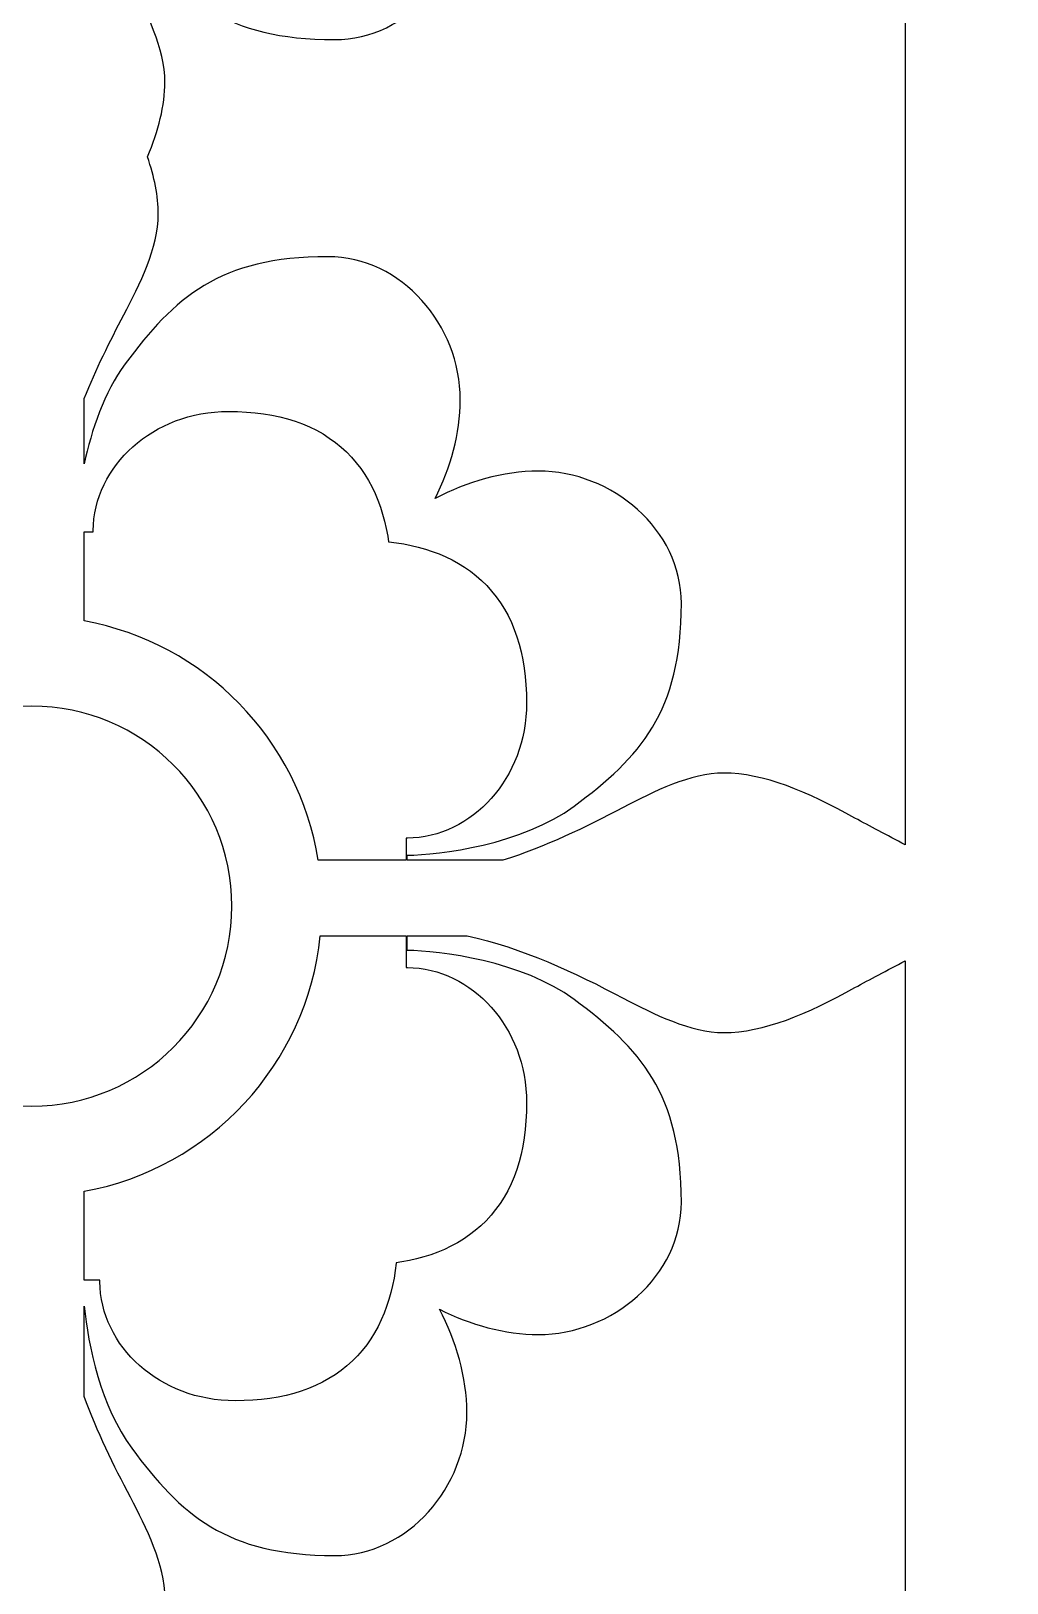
# Model space of a CAD drawing. Header units: centimetres. Extents: x -9.9 to 7.5, y -9.5 to 6.6.
# Drawn here: x 0.302 to 1.127, y 1.072 to 2.385 of the extents above; entities that cross this region are included whole.
import ezdxf

# ---------------------------------------------------------------- set-up
doc = ezdxf.new("R2010")
doc.units = ezdxf.units.CM
doc.header["$MEASUREMENT"] = 0
doc.layers.add('layer 1', color=7, linetype='Continuous')

msp = doc.modelspace()

# ---------------------------------------------------------------- linework, layer by layer
at = {"layer": 'layer 1', "color": 242}
for points, knots in [([(-0.77341, -9.47414), (-0.77341, -9.47414), (-0.77341, 6.55374), (-0.77341, 6.55374), (-0.77341, 6.55374), (-0.77341, 6.55374), (7.53147, 6.55374), (7.53147, 6.55374), (7.53147, 6.55374), (7.53147, 6.55374), (7.53147, -9.47414), (7.53147, -9.47414), (7.53147, -9.47414), (7.53147, -9.47414), (-0.77341, -9.47414), (-0.77341, -9.47414)], [0, 0, 0, 0, 0.2, 0.2, 0.2, 0.2, 0.4, 0.4, 0.4, 0.4, 0.6, 0.6, 0.6, 0.6, 1, 1, 1, 1]), ([(1.04143, 1.69621), (1.04143, 1.69621), (1.04143, 2.88034), (1.04143, 2.88034), (1.04143, 2.88034), (1.02586, 2.8723), (1.01133, 2.86456), (0.99876, 2.85773), (0.99876, 2.85773), (0.95845, 2.83532), (0.92149, 2.81964), (0.88788, 2.81964), (0.88788, 2.81964), (0.85988, 2.81964), (0.82851, 2.83532), (0.80274, 2.84877), (0.80274, 2.84877), (0.76241, 2.87018), (0.71724, 2.89158), (0.67078, 2.90142), (0.67078, 2.90142), (0.67078, 2.90142), (0.62017, 2.90142), (0.62017, 2.90142), (0.62017, 2.90142), (0.62017, 2.90142), (0.62017, 2.8891), (0.62017, 2.8891), (0.62017, 2.8891), (0.64705, 2.8891), (0.71763, 2.88013), (0.7613, 2.84764), (0.7613, 2.84764), (0.81732, 2.8062), (0.85203, 2.76813), (0.85203, 2.67626), (0.85203, 2.67626), (0.85203, 2.61353), (0.7938, 2.56426), (0.73106, 2.56426), (0.73106, 2.56426), (0.70267, 2.56426), (0.67337, 2.57252), (0.6474, 2.58561), (0.6474, 2.58561), (0.66159, 2.55875), (0.67066, 2.52801), (0.67066, 2.49827), (0.67066, 2.49827), (0.67066, 2.43552), (0.62139, 2.3773), (0.55866, 2.3773), (0.55866, 2.3773), (0.46679, 2.3773), (0.42872, 2.41201), (0.38728, 2.46802), (0.38728, 2.46802), (0.36131, 2.50293), (0.35037, 2.55504), (0.34703, 2.58828), (0.34703, 2.58828), (0.34703, 2.58828), (0.34703, 2.51195), (0.34703, 2.51195), (0.34703, 2.51195), (0.35784, 2.48206), (0.372, 2.45326), (0.38616, 2.42658), (0.38616, 2.42658), (0.39961, 2.40082), (0.41528, 2.36945), (0.41528, 2.34144), (0.41528, 2.34144), (0.41528, 2.3215), (0.40976, 2.30036), (0.40059, 2.27806), (0.40059, 2.27806), (0.40636, 2.26116), (0.40968, 2.24498), (0.40968, 2.22951), (0.40968, 2.22951), (0.40968, 2.2015), (0.39401, 2.17013), (0.38055, 2.14437), (0.38055, 2.14437), (0.36872, 2.12209), (0.3569, 2.09833), (0.34703, 2.0737), (0.34703, 2.0737), (0.34703, 2.0737), (0.34703, 2.01832), (0.34703, 2.01832), (0.34703, 2.01832), (0.35309, 2.04684), (0.36384, 2.07894), (0.38168, 2.10293), (0.38168, 2.10293), (0.42312, 2.15894), (0.46119, 2.19366), (0.55306, 2.19366), (0.55306, 2.19366), (0.61579, 2.19366), (0.66506, 2.13543), (0.66506, 2.07268), (0.66506, 2.07268), (0.66506, 2.0443), (0.6568, 2.01499), (0.64371, 1.98903), (0.64371, 1.98903), (0.67057, 2.00322), (0.70132, 2.01229), (0.73106, 2.01229), (0.73106, 2.01229), (0.7938, 2.01229), (0.85203, 1.96302), (0.85203, 1.90029), (0.85203, 1.90029), (0.85203, 1.80842), (0.81732, 1.77035), (0.7613, 1.72891), (0.7613, 1.72891), (0.71763, 1.69642), (0.64705, 1.68745), (0.62017, 1.68745), (0.62017, 1.68745), (0.62017, 1.68745), (0.62017, 1.6831), (0.62017, 1.6831), (0.62017, 1.6831), (0.62017, 1.6831), (0.70095, 1.6831), (0.70095, 1.6831), (0.70095, 1.6831), (0.73671, 1.69431), (0.7712, 1.71105), (0.80274, 1.72779), (0.80274, 1.72779), (0.82851, 1.74123), (0.85988, 1.75691), (0.88788, 1.75691), (0.88788, 1.75691), (0.92149, 1.75691), (0.95845, 1.74123), (0.99876, 1.71882), (0.99876, 1.71882), (1.01133, 1.712), (1.02586, 1.70425), (1.04143, 1.69621)], [0, 0, 0, 0, 0.0263158, 0.0263158, 0.0263158, 0.0263158, 0.0526316, 0.0526316, 0.0526316, 0.0526316, 0.0789474, 0.0789474, 0.0789474, 0.0789474, 0.1052632, 0.1052632, 0.1052632, 0.1052632, 0.1315789, 0.1315789, 0.1315789, 0.1315789, 0.1578947, 0.1578947, 0.1578947, 0.1578947, 0.1842105, 0.1842105, 0.1842105, 0.1842105, 0.2105263, 0.2105263, 0.2105263, 0.2105263, 0.2368421, 0.2368421, 0.2368421, 0.2368421, 0.2631579, 0.2631579, 0.2631579, 0.2631579, 0.2894737, 0.2894737, 0.2894737, 0.2894737, 0.3157895, 0.3157895, 0.3157895, 0.3157895, 0.3421053, 0.3421053, 0.3421053, 0.3421053, 0.3684211, 0.3684211, 0.3684211, 0.3684211, 0.3947368, 0.3947368, 0.3947368, 0.3947368, 0.4210526, 0.4210526, 0.4210526, 0.4210526, 0.4473684, 0.4473684, 0.4473684, 0.4473684, 0.4736842, 0.4736842, 0.4736842, 0.4736842, 0.5, 0.5, 0.5, 0.5, 0.5263158, 0.5263158, 0.5263158, 0.5263158, 0.5526316, 0.5526316, 0.5526316, 0.5526316, 0.5789474, 0.5789474, 0.5789474, 0.5789474, 0.6052632, 0.6052632, 0.6052632, 0.6052632, 0.6315789, 0.6315789, 0.6315789, 0.6315789, 0.6578947, 0.6578947, 0.6578947, 0.6578947, 0.6842105, 0.6842105, 0.6842105, 0.6842105, 0.7105263, 0.7105263, 0.7105263, 0.7105263, 0.7368421, 0.7368421, 0.7368421, 0.7368421, 0.7631579, 0.7631579, 0.7631579, 0.7631579, 0.7894737, 0.7894737, 0.7894737, 0.7894737, 0.8157895, 0.8157895, 0.8157895, 0.8157895, 0.8421053, 0.8421053, 0.8421053, 0.8421053, 0.8684211, 0.8684211, 0.8684211, 0.8684211, 0.8947368, 0.8947368, 0.8947368, 0.8947368, 0.9210526, 0.9210526, 0.9210526, 0.9210526, 0.9473684, 0.9473684, 0.9473684, 0.9473684, 1, 1, 1, 1]), ([(0.34703, 1.96082), (0.34703, 1.96082), (0.34703, 1.88557), (0.34703, 1.88557), (0.34703, 1.88557), (0.44876, 1.86699), (0.52859, 1.78562), (0.54488, 1.6831), (0.54488, 1.6831), (0.54488, 1.6831), (0.61919, 1.6831), (0.61919, 1.6831), (0.61919, 1.6831), (0.61919, 1.6831), (0.61919, 1.70189), (0.61919, 1.70189), (0.61919, 1.70189), (0.61919, 1.70189), (0.62055, 1.70189), (0.62055, 1.70189), (0.62055, 1.70189), (0.62055, 1.70189), (0.62528, 1.70203), (0.62528, 1.70203), (0.62528, 1.70203), (0.62528, 1.70203), (0.63036, 1.70249), (0.63036, 1.70249), (0.63036, 1.70249), (0.63036, 1.70249), (0.63538, 1.70324), (0.63538, 1.70324), (0.63538, 1.70324), (0.63538, 1.70324), (0.64034, 1.70428), (0.64034, 1.70428), (0.64034, 1.70428), (0.64034, 1.70428), (0.6452, 1.70558), (0.6452, 1.70558), (0.6452, 1.70558), (0.6452, 1.70558), (0.64999, 1.70716), (0.64999, 1.70716), (0.64999, 1.70716), (0.64999, 1.70716), (0.65467, 1.70898), (0.65467, 1.70898), (0.65467, 1.70898), (0.65467, 1.70898), (0.65924, 1.71105), (0.65924, 1.71105), (0.65924, 1.71105), (0.65924, 1.71105), (0.66371, 1.71335), (0.66371, 1.71335), (0.66371, 1.71335), (0.66371, 1.71335), (0.66806, 1.71589), (0.66806, 1.71589), (0.66806, 1.71589), (0.66806, 1.71589), (0.67227, 1.71864), (0.67227, 1.71864), (0.67227, 1.71864), (0.67227, 1.71864), (0.67636, 1.7216), (0.67636, 1.7216), (0.67636, 1.7216), (0.67636, 1.7216), (0.68031, 1.72477), (0.68031, 1.72477), (0.68031, 1.72477), (0.68031, 1.72477), (0.68412, 1.72814), (0.68412, 1.72814), (0.68412, 1.72814), (0.68412, 1.72814), (0.68779, 1.7317), (0.68779, 1.7317), (0.68779, 1.7317), (0.68779, 1.7317), (0.6913, 1.73546), (0.6913, 1.73546), (0.6913, 1.73546), (0.6913, 1.73546), (0.69465, 1.73939), (0.69465, 1.73939), (0.69465, 1.73939), (0.69465, 1.73939), (0.69783, 1.74349), (0.69783, 1.74349), (0.69783, 1.74349), (0.69783, 1.74349), (0.70084, 1.74777), (0.70084, 1.74777), (0.70084, 1.74777), (0.70084, 1.74777), (0.70367, 1.75221), (0.70367, 1.75221), (0.70367, 1.75221), (0.70367, 1.75221), (0.70632, 1.75681), (0.70632, 1.75681), (0.70632, 1.75681), (0.70632, 1.75681), (0.70877, 1.76157), (0.70877, 1.76157), (0.70877, 1.76157), (0.70877, 1.76157), (0.71102, 1.76647), (0.71102, 1.76647), (0.71102, 1.76647), (0.71102, 1.76647), (0.71307, 1.77152), (0.71307, 1.77152), (0.71307, 1.77152), (0.71307, 1.77152), (0.7149, 1.77671), (0.7149, 1.77671), (0.7149, 1.77671), (0.7149, 1.77671), (0.71651, 1.78203), (0.71651, 1.78203), (0.71651, 1.78203), (0.71651, 1.78203), (0.71789, 1.78746), (0.71789, 1.78746), (0.71789, 1.78746), (0.71789, 1.78746), (0.71904, 1.79302), (0.71904, 1.79302), (0.71904, 1.79302), (0.71904, 1.79302), (0.71994, 1.79869), (0.71994, 1.79869), (0.71994, 1.79869), (0.71994, 1.79869), (0.72059, 1.80445), (0.72059, 1.80445), (0.72059, 1.80445), (0.72059, 1.80445), (0.72099, 1.81031), (0.72099, 1.81031), (0.72099, 1.81031), (0.72099, 1.81031), (0.72112, 1.81618), (0.72112, 1.81618), (0.72112, 1.81618), (0.72112, 1.81618), (0.72099, 1.82393), (0.72099, 1.82393), (0.72099, 1.82393), (0.72099, 1.82393), (0.72062, 1.83139), (0.72062, 1.83139), (0.72062, 1.83139), (0.72062, 1.83139), (0.72, 1.83865), (0.72, 1.83865), (0.72, 1.83865), (0.72, 1.83865), (0.71912, 1.84574), (0.71912, 1.84574), (0.71912, 1.84574), (0.71912, 1.84574), (0.71798, 1.85264), (0.71798, 1.85264), (0.71798, 1.85264), (0.71798, 1.85264), (0.71658, 1.85936), (0.71658, 1.85936), (0.71658, 1.85936), (0.71658, 1.85936), (0.71491, 1.86589), (0.71491, 1.86589), (0.71491, 1.86589), (0.71491, 1.86589), (0.71296, 1.87224), (0.71296, 1.87224), (0.71296, 1.87224), (0.71296, 1.87224), (0.71074, 1.8784), (0.71074, 1.8784), (0.71074, 1.8784), (0.71074, 1.8784), (0.70824, 1.88436), (0.70824, 1.88436), (0.70824, 1.88436), (0.70824, 1.88436), (0.70546, 1.89011), (0.70546, 1.89011), (0.70546, 1.89011), (0.70546, 1.89011), (0.70239, 1.89565), (0.70239, 1.89565), (0.70239, 1.89565), (0.70239, 1.89565), (0.69905, 1.90096), (0.69905, 1.90096), (0.69905, 1.90096), (0.69905, 1.90096), (0.69544, 1.90604), (0.69544, 1.90604), (0.69544, 1.90604), (0.69544, 1.90604), (0.69157, 1.91087), (0.69157, 1.91087), (0.69157, 1.91087), (0.69157, 1.91087), (0.68744, 1.91544), (0.68744, 1.91544), (0.68744, 1.91544), (0.68744, 1.91544), (0.68307, 1.91974), (0.68307, 1.91974), (0.68307, 1.91974), (0.68307, 1.91974), (0.67849, 1.92377), (0.67849, 1.92377), (0.67849, 1.92377), (0.67849, 1.92377), (0.67369, 1.92752), (0.67369, 1.92752), (0.67369, 1.92752), (0.67369, 1.92752), (0.6687, 1.931), (0.6687, 1.931), (0.6687, 1.931), (0.6687, 1.931), (0.66354, 1.9342), (0.66354, 1.9342), (0.66354, 1.9342), (0.66354, 1.9342), (0.65822, 1.93713), (0.65822, 1.93713), (0.65822, 1.93713), (0.65822, 1.93713), (0.65275, 1.93979), (0.65275, 1.93979), (0.65275, 1.93979), (0.65275, 1.93979), (0.64713, 1.94219), (0.64713, 1.94219), (0.64713, 1.94219), (0.64713, 1.94219), (0.6414, 1.94435), (0.6414, 1.94435), (0.6414, 1.94435), (0.6414, 1.94435), (0.63554, 1.94626), (0.63554, 1.94626), (0.63554, 1.94626), (0.63554, 1.94626), (0.62957, 1.94795), (0.62957, 1.94795), (0.62957, 1.94795), (0.62957, 1.94795), (0.6235, 1.94941), (0.6235, 1.94941), (0.6235, 1.94941), (0.6235, 1.94941), (0.61731, 1.95066), (0.61731, 1.95066), (0.61731, 1.95066), (0.61731, 1.95066), (0.61103, 1.95171), (0.61103, 1.95171), (0.61103, 1.95171), (0.61103, 1.95171), (0.60465, 1.95256), (0.60465, 1.95256), (0.60465, 1.95256), (0.60465, 1.95256), (0.60446, 1.95258), (0.60446, 1.95258), (0.60446, 1.95258), (0.60446, 1.95258), (0.60369, 1.95739), (0.60369, 1.95739), (0.60369, 1.95739), (0.60369, 1.95739), (0.60249, 1.96365), (0.60249, 1.96365), (0.60249, 1.96365), (0.60249, 1.96365), (0.60106, 1.96981), (0.60106, 1.96981), (0.60106, 1.96981), (0.60106, 1.96981), (0.59942, 1.97585), (0.59942, 1.97585), (0.59942, 1.97585), (0.59942, 1.97585), (0.59754, 1.98178), (0.59754, 1.98178), (0.59754, 1.98178), (0.59754, 1.98178), (0.59542, 1.98759), (0.59542, 1.98759), (0.59542, 1.98759), (0.59542, 1.98759), (0.59304, 1.99328), (0.59304, 1.99328), (0.59304, 1.99328), (0.59304, 1.99328), (0.59041, 1.99883), (0.59041, 1.99883), (0.59041, 1.99883), (0.59041, 1.99883), (0.58751, 2.00422), (0.58751, 2.00422), (0.58751, 2.00422), (0.58751, 2.00422), (0.58433, 2.00946), (0.58433, 2.00946), (0.58433, 2.00946), (0.58433, 2.00946), (0.58087, 2.01452), (0.58087, 2.01452), (0.58087, 2.01452), (0.58087, 2.01452), (0.57714, 2.01938), (0.57714, 2.01938), (0.57714, 2.01938), (0.57714, 2.01938), (0.57311, 2.02405), (0.57311, 2.02405), (0.57311, 2.02405), (0.57311, 2.02405), (0.56881, 2.02849), (0.56881, 2.02849), (0.56881, 2.02849), (0.56881, 2.02849), (0.56424, 2.03268), (0.56424, 2.03268), (0.56424, 2.03268), (0.56424, 2.03268), (0.5594, 2.03662), (0.5594, 2.03662), (0.5594, 2.03662), (0.5594, 2.03662), (0.55431, 2.04029), (0.55431, 2.04029), (0.55431, 2.04029), (0.55431, 2.04029), (0.54898, 2.04369), (0.54898, 2.04369), (0.54898, 2.04369), (0.54898, 2.04369), (0.54341, 2.04681), (0.54341, 2.04681), (0.54341, 2.04681), (0.54341, 2.04681), (0.53763, 2.04964), (0.53763, 2.04964), (0.53763, 2.04964), (0.53763, 2.04964), (0.53164, 2.05218), (0.53164, 2.05218), (0.53164, 2.05218), (0.53164, 2.05218), (0.52545, 2.05445), (0.52545, 2.05445), (0.52545, 2.05445), (0.52545, 2.05445), (0.51905, 2.05642), (0.51905, 2.05642), (0.51905, 2.05642), (0.51905, 2.05642), (0.51248, 2.05812), (0.51248, 2.05812), (0.51248, 2.05812), (0.51248, 2.05812), (0.50571, 2.05955), (0.50571, 2.05955), (0.50571, 2.05955), (0.50571, 2.05955), (0.49876, 2.06071), (0.49876, 2.06071), (0.49876, 2.06071), (0.49876, 2.06071), (0.49162, 2.06161), (0.49162, 2.06161), (0.49162, 2.06161), (0.49162, 2.06161), (0.48429, 2.06224), (0.48429, 2.06224), (0.48429, 2.06224), (0.48429, 2.06224), (0.47676, 2.06262), (0.47676, 2.06262), (0.47676, 2.06262), (0.47676, 2.06262), (0.46896, 2.06275), (0.46896, 2.06275), (0.46896, 2.06275), (0.46896, 2.06275), (0.46309, 2.06261), (0.46309, 2.06261), (0.46309, 2.06261), (0.46309, 2.06261), (0.45723, 2.06222), (0.45723, 2.06222), (0.45723, 2.06222), (0.45723, 2.06222), (0.45146, 2.06157), (0.45146, 2.06157), (0.45146, 2.06157), (0.45146, 2.06157), (0.44579, 2.06067), (0.44579, 2.06067), (0.44579, 2.06067), (0.44579, 2.06067), (0.44024, 2.05952), (0.44024, 2.05952), (0.44024, 2.05952), (0.44024, 2.05952), (0.4348, 2.05814), (0.4348, 2.05814), (0.4348, 2.05814), (0.4348, 2.05814), (0.42948, 2.05653), (0.42948, 2.05653), (0.42948, 2.05653), (0.42948, 2.05653), (0.4243, 2.0547), (0.4243, 2.0547), (0.4243, 2.0547), (0.4243, 2.0547), (0.41925, 2.05265), (0.41925, 2.05265), (0.41925, 2.05265), (0.41925, 2.05265), (0.41434, 2.0504), (0.41434, 2.0504), (0.41434, 2.0504), (0.41434, 2.0504), (0.40959, 2.04794), (0.40959, 2.04794), (0.40959, 2.04794), (0.40959, 2.04794), (0.40499, 2.0453), (0.40499, 2.0453), (0.40499, 2.0453), (0.40499, 2.0453), (0.40054, 2.04247), (0.40054, 2.04247), (0.40054, 2.04247), (0.40054, 2.04247), (0.39626, 2.03946), (0.39626, 2.03946), (0.39626, 2.03946), (0.39626, 2.03946), (0.39216, 2.03627), (0.39216, 2.03627), (0.39216, 2.03627), (0.39216, 2.03627), (0.38823, 2.03293), (0.38823, 2.03293), (0.38823, 2.03293), (0.38823, 2.03293), (0.38447, 2.02942), (0.38447, 2.02942), (0.38447, 2.02942), (0.38447, 2.02942), (0.38091, 2.02575), (0.38091, 2.02575), (0.38091, 2.02575), (0.38091, 2.02575), (0.37754, 2.02194), (0.37754, 2.02194), (0.37754, 2.02194), (0.37754, 2.02194), (0.37437, 2.01799), (0.37437, 2.01799), (0.37437, 2.01799), (0.37437, 2.01799), (0.37141, 2.0139), (0.37141, 2.0139), (0.37141, 2.0139), (0.37141, 2.0139), (0.36865, 2.00968), (0.36865, 2.00968), (0.36865, 2.00968), (0.36865, 2.00968), (0.36612, 2.00534), (0.36612, 2.00534), (0.36612, 2.00534), (0.36612, 2.00534), (0.36381, 2.00087), (0.36381, 2.00087), (0.36381, 2.00087), (0.36381, 2.00087), (0.36175, 1.9963), (0.36175, 1.9963), (0.36175, 1.9963), (0.36175, 1.9963), (0.35992, 1.99162), (0.35992, 1.99162), (0.35992, 1.99162), (0.35992, 1.99162), (0.35835, 1.98683), (0.35835, 1.98683), (0.35835, 1.98683), (0.35835, 1.98683), (0.35704, 1.98197), (0.35704, 1.98197), (0.35704, 1.98197), (0.35704, 1.98197), (0.356, 1.97701), (0.356, 1.97701), (0.356, 1.97701), (0.356, 1.97701), (0.35525, 1.97199), (0.35525, 1.97199), (0.35525, 1.97199), (0.35525, 1.97199), (0.3548, 1.96691), (0.3548, 1.96691), (0.3548, 1.96691), (0.3548, 1.96691), (0.35466, 1.96218), (0.35466, 1.96218), (0.35466, 1.96218), (0.35466, 1.96218), (0.35466, 1.96082), (0.35466, 1.96082), (0.35466, 1.96082), (0.35466, 1.96082), (0.34703, 1.96082), (0.34703, 1.96082)], [0, 0, 0, 0, 0.0074627, 0.0074627, 0.0074627, 0.0074627, 0.0149254, 0.0149254, 0.0149254, 0.0149254, 0.0223881, 0.0223881, 0.0223881, 0.0223881, 0.0298507, 0.0298507, 0.0298507, 0.0298507, 0.0373134, 0.0373134, 0.0373134, 0.0373134, 0.0447761, 0.0447761, 0.0447761, 0.0447761, 0.0522388, 0.0522388, 0.0522388, 0.0522388, 0.0597015, 0.0597015, 0.0597015, 0.0597015, 0.0671642, 0.0671642, 0.0671642, 0.0671642, 0.0746269, 0.0746269, 0.0746269, 0.0746269, 0.0820896, 0.0820896, 0.0820896, 0.0820896, 0.0895522, 0.0895522, 0.0895522, 0.0895522, 0.0970149, 0.0970149, 0.0970149, 0.0970149, 0.1044776, 0.1044776, 0.1044776, 0.1044776, 0.1119403, 0.1119403, 0.1119403, 0.1119403, 0.119403, 0.119403, 0.119403, 0.119403, 0.1268657, 0.1268657, 0.1268657, 0.1268657, 0.1343284, 0.1343284, 0.1343284, 0.1343284, 0.141791, 0.141791, 0.141791, 0.141791, 0.1492537, 0.1492537, 0.1492537, 0.1492537, 0.1567164, 0.1567164, 0.1567164, 0.1567164, 0.1641791, 0.1641791, 0.1641791, 0.1641791, 0.1716418, 0.1716418, 0.1716418, 0.1716418, 0.1791045, 0.1791045, 0.1791045, 0.1791045, 0.1865672, 0.1865672, 0.1865672, 0.1865672, 0.1940299, 0.1940299, 0.1940299, 0.1940299, 0.2014925, 0.2014925, 0.2014925, 0.2014925, 0.2089552, 0.2089552, 0.2089552, 0.2089552, 0.2164179, 0.2164179, 0.2164179, 0.2164179, 0.2238806, 0.2238806, 0.2238806, 0.2238806, 0.2313433, 0.2313433, 0.2313433, 0.2313433, 0.238806, 0.238806, 0.238806, 0.238806, 0.2462687, 0.2462687, 0.2462687, 0.2462687, 0.2537313, 0.2537313, 0.2537313, 0.2537313, 0.261194, 0.261194, 0.261194, 0.261194, 0.2686567, 0.2686567, 0.2686567, 0.2686567, 0.2761194, 0.2761194, 0.2761194, 0.2761194, 0.2835821, 0.2835821, 0.2835821, 0.2835821, 0.2910448, 0.2910448, 0.2910448, 0.2910448, 0.2985075, 0.2985075, 0.2985075, 0.2985075, 0.3059701, 0.3059701, 0.3059701, 0.3059701, 0.3134328, 0.3134328, 0.3134328, 0.3134328, 0.3208955, 0.3208955, 0.3208955, 0.3208955, 0.3283582, 0.3283582, 0.3283582, 0.3283582, 0.3358209, 0.3358209, 0.3358209, 0.3358209, 0.3432836, 0.3432836, 0.3432836, 0.3432836, 0.3507463, 0.3507463, 0.3507463, 0.3507463, 0.358209, 0.358209, 0.358209, 0.358209, 0.3656716, 0.3656716, 0.3656716, 0.3656716, 0.3731343, 0.3731343, 0.3731343, 0.3731343, 0.380597, 0.380597, 0.380597, 0.380597, 0.3880597, 0.3880597, 0.3880597, 0.3880597, 0.3955224, 0.3955224, 0.3955224, 0.3955224, 0.4029851, 0.4029851, 0.4029851, 0.4029851, 0.4104478, 0.4104478, 0.4104478, 0.4104478, 0.4179104, 0.4179104, 0.4179104, 0.4179104, 0.4253731, 0.4253731, 0.4253731, 0.4253731, 0.4328358, 0.4328358, 0.4328358, 0.4328358, 0.4402985, 0.4402985, 0.4402985, 0.4402985, 0.4477612, 0.4477612, 0.4477612, 0.4477612, 0.4552239, 0.4552239, 0.4552239, 0.4552239, 0.4626866, 0.4626866, 0.4626866, 0.4626866, 0.4701493, 0.4701493, 0.4701493, 0.4701493, 0.4776119, 0.4776119, 0.4776119, 0.4776119, 0.4850746, 0.4850746, 0.4850746, 0.4850746, 0.4925373, 0.4925373, 0.4925373, 0.4925373, 0.5, 0.5, 0.5, 0.5, 0.5074627, 0.5074627, 0.5074627, 0.5074627, 0.5149254, 0.5149254, 0.5149254, 0.5149254, 0.5223881, 0.5223881, 0.5223881, 0.5223881, 0.5298507, 0.5298507, 0.5298507, 0.5298507, 0.5373134, 0.5373134, 0.5373134, 0.5373134, 0.5447761, 0.5447761, 0.5447761, 0.5447761, 0.5522388, 0.5522388, 0.5522388, 0.5522388, 0.5597015, 0.5597015, 0.5597015, 0.5597015, 0.5671642, 0.5671642, 0.5671642, 0.5671642, 0.5746269, 0.5746269, 0.5746269, 0.5746269, 0.5820896, 0.5820896, 0.5820896, 0.5820896, 0.5895522, 0.5895522, 0.5895522, 0.5895522, 0.5970149, 0.5970149, 0.5970149, 0.5970149, 0.6044776, 0.6044776, 0.6044776, 0.6044776, 0.6119403, 0.6119403, 0.6119403, 0.6119403, 0.619403, 0.619403, 0.619403, 0.619403, 0.6268657, 0.6268657, 0.6268657, 0.6268657, 0.6343284, 0.6343284, 0.6343284, 0.6343284, 0.641791, 0.641791, 0.641791, 0.641791, 0.6492537, 0.6492537, 0.6492537, 0.6492537, 0.6567164, 0.6567164, 0.6567164, 0.6567164, 0.6641791, 0.6641791, 0.6641791, 0.6641791, 0.6716418, 0.6716418, 0.6716418, 0.6716418, 0.6791045, 0.6791045, 0.6791045, 0.6791045, 0.6865672, 0.6865672, 0.6865672, 0.6865672, 0.6940299, 0.6940299, 0.6940299, 0.6940299, 0.7014925, 0.7014925, 0.7014925, 0.7014925, 0.7089552, 0.7089552, 0.7089552, 0.7089552, 0.7164179, 0.7164179, 0.7164179, 0.7164179, 0.7238806, 0.7238806, 0.7238806, 0.7238806, 0.7313433, 0.7313433, 0.7313433, 0.7313433, 0.738806, 0.738806, 0.738806, 0.738806, 0.7462687, 0.7462687, 0.7462687, 0.7462687, 0.7537313, 0.7537313, 0.7537313, 0.7537313, 0.761194, 0.761194, 0.761194, 0.761194, 0.7686567, 0.7686567, 0.7686567, 0.7686567, 0.7761194, 0.7761194, 0.7761194, 0.7761194, 0.7835821, 0.7835821, 0.7835821, 0.7835821, 0.7910448, 0.7910448, 0.7910448, 0.7910448, 0.7985075, 0.7985075, 0.7985075, 0.7985075, 0.8059701, 0.8059701, 0.8059701, 0.8059701, 0.8134328, 0.8134328, 0.8134328, 0.8134328, 0.8208955, 0.8208955, 0.8208955, 0.8208955, 0.8283582, 0.8283582, 0.8283582, 0.8283582, 0.8358209, 0.8358209, 0.8358209, 0.8358209, 0.8432836, 0.8432836, 0.8432836, 0.8432836, 0.8507463, 0.8507463, 0.8507463, 0.8507463, 0.858209, 0.858209, 0.858209, 0.858209, 0.8656716, 0.8656716, 0.8656716, 0.8656716, 0.8731343, 0.8731343, 0.8731343, 0.8731343, 0.880597, 0.880597, 0.880597, 0.880597, 0.8880597, 0.8880597, 0.8880597, 0.8880597, 0.8955224, 0.8955224, 0.8955224, 0.8955224, 0.9029851, 0.9029851, 0.9029851, 0.9029851, 0.9104478, 0.9104478, 0.9104478, 0.9104478, 0.9179104, 0.9179104, 0.9179104, 0.9179104, 0.9253731, 0.9253731, 0.9253731, 0.9253731, 0.9328358, 0.9328358, 0.9328358, 0.9328358, 0.9402985, 0.9402985, 0.9402985, 0.9402985, 0.9477612, 0.9477612, 0.9477612, 0.9477612, 0.9552239, 0.9552239, 0.9552239, 0.9552239, 0.9626866, 0.9626866, 0.9626866, 0.9626866, 0.9701493, 0.9701493, 0.9701493, 0.9701493, 0.9776119, 0.9776119, 0.9776119, 0.9776119, 0.9850746, 0.9850746, 0.9850746, 0.9850746, 1, 1, 1, 1]), ([(0.13354, 1.64433), (0.13354, 1.73775), (0.20929, 1.8135), (0.3027, 1.8135), (0.3027, 1.8135), (0.39612, 1.8135), (0.47187, 1.73775), (0.47187, 1.64433), (0.47187, 1.64433), (0.47187, 1.55092), (0.39612, 1.47517), (0.3027, 1.47517), (0.3027, 1.47517), (0.20929, 1.47517), (0.13354, 1.55092), (0.13354, 1.64433)], [0, 0, 0, 0, 0.2, 0.2, 0.2, 0.2, 0.4, 0.4, 0.4, 0.4, 0.6, 0.6, 0.6, 0.6, 1, 1, 1, 1]), ([(1.04143, 0.41393), (1.04143, 0.41393), (1.04143, 1.59805), (1.04143, 1.59805), (1.04143, 1.59805), (1.02586, 1.59001), (1.01133, 1.58227), (0.99876, 1.57545), (0.99876, 1.57545), (0.95845, 1.55303), (0.92149, 1.53736), (0.88788, 1.53736), (0.88788, 1.53736), (0.85988, 1.53736), (0.82851, 1.55303), (0.80274, 1.56649), (0.80274, 1.56649), (0.76241, 1.5879), (0.71724, 1.6093), (0.67078, 1.61914), (0.67078, 1.61914), (0.67078, 1.61914), (0.62017, 1.61914), (0.62017, 1.61914), (0.62017, 1.61914), (0.62017, 1.61914), (0.62017, 1.60681), (0.62017, 1.60681), (0.62017, 1.60681), (0.64705, 1.60681), (0.71763, 1.59785), (0.7613, 1.56536), (0.7613, 1.56536), (0.81732, 1.52392), (0.85203, 1.48584), (0.85203, 1.39398), (0.85203, 1.39398), (0.85203, 1.33125), (0.7938, 1.28197), (0.73106, 1.28197), (0.73106, 1.28197), (0.70267, 1.28197), (0.67337, 1.29023), (0.6474, 1.30333), (0.6474, 1.30333), (0.66159, 1.27647), (0.67066, 1.24572), (0.67066, 1.21598), (0.67066, 1.21598), (0.67066, 1.15324), (0.62139, 1.09501), (0.55866, 1.09501), (0.55866, 1.09501), (0.46679, 1.09501), (0.42872, 1.12972), (0.38728, 1.18574), (0.38728, 1.18574), (0.36131, 1.22065), (0.35037, 1.27276), (0.34703, 1.30599), (0.34703, 1.30599), (0.34703, 1.30599), (0.34703, 1.22966), (0.34703, 1.22966), (0.34703, 1.22966), (0.35784, 1.19977), (0.372, 1.17098), (0.38616, 1.14429), (0.38616, 1.14429), (0.39961, 1.11853), (0.41528, 1.08716), (0.41528, 1.05916), (0.41528, 1.05916), (0.41528, 1.03921), (0.40976, 1.01808), (0.40059, 0.99577), (0.40059, 0.99577), (0.40636, 0.97888), (0.40968, 0.9627), (0.40968, 0.94722), (0.40968, 0.94722), (0.40968, 0.91922), (0.39401, 0.88785), (0.38055, 0.86209), (0.38055, 0.86209), (0.36872, 0.8398), (0.3569, 0.81605), (0.34703, 0.79141), (0.34703, 0.79141), (0.34703, 0.79141), (0.34703, 0.73603), (0.34703, 0.73603), (0.34703, 0.73603), (0.35309, 0.76455), (0.36384, 0.79666), (0.38168, 0.82064), (0.38168, 0.82064), (0.42312, 0.87666), (0.46119, 0.91137), (0.55306, 0.91137), (0.55306, 0.91137), (0.61579, 0.91137), (0.66506, 0.85314), (0.66506, 0.7904), (0.66506, 0.7904), (0.66506, 0.76201), (0.6568, 0.73271), (0.64371, 0.70675), (0.64371, 0.70675), (0.67057, 0.72093), (0.70132, 0.73), (0.73106, 0.73), (0.73106, 0.73), (0.7938, 0.73), (0.85203, 0.68073), (0.85203, 0.618), (0.85203, 0.618), (0.85203, 0.52613), (0.81732, 0.48806), (0.7613, 0.44662), (0.7613, 0.44662), (0.71763, 0.41414), (0.64705, 0.40517), (0.62017, 0.40517), (0.62017, 0.40517), (0.62017, 0.40517), (0.62017, 0.40081), (0.62017, 0.40081), (0.62017, 0.40081), (0.62017, 0.40081), (0.70095, 0.40081), (0.70095, 0.40081), (0.70095, 0.40081), (0.73671, 0.41202), (0.7712, 0.42876), (0.80274, 0.4455), (0.80274, 0.4455), (0.82851, 0.45895), (0.85988, 0.47462), (0.88788, 0.47462), (0.88788, 0.47462), (0.92149, 0.47462), (0.95845, 0.45895), (0.99876, 0.43653), (0.99876, 0.43653), (1.01133, 0.42971), (1.02586, 0.42196), (1.04143, 0.41393)], [0, 0, 0, 0, 0.0263158, 0.0263158, 0.0263158, 0.0263158, 0.0526316, 0.0526316, 0.0526316, 0.0526316, 0.0789474, 0.0789474, 0.0789474, 0.0789474, 0.1052632, 0.1052632, 0.1052632, 0.1052632, 0.1315789, 0.1315789, 0.1315789, 0.1315789, 0.1578947, 0.1578947, 0.1578947, 0.1578947, 0.1842105, 0.1842105, 0.1842105, 0.1842105, 0.2105263, 0.2105263, 0.2105263, 0.2105263, 0.2368421, 0.2368421, 0.2368421, 0.2368421, 0.2631579, 0.2631579, 0.2631579, 0.2631579, 0.2894737, 0.2894737, 0.2894737, 0.2894737, 0.3157895, 0.3157895, 0.3157895, 0.3157895, 0.3421053, 0.3421053, 0.3421053, 0.3421053, 0.3684211, 0.3684211, 0.3684211, 0.3684211, 0.3947368, 0.3947368, 0.3947368, 0.3947368, 0.4210526, 0.4210526, 0.4210526, 0.4210526, 0.4473684, 0.4473684, 0.4473684, 0.4473684, 0.4736842, 0.4736842, 0.4736842, 0.4736842, 0.5, 0.5, 0.5, 0.5, 0.5263158, 0.5263158, 0.5263158, 0.5263158, 0.5526316, 0.5526316, 0.5526316, 0.5526316, 0.5789474, 0.5789474, 0.5789474, 0.5789474, 0.6052632, 0.6052632, 0.6052632, 0.6052632, 0.6315789, 0.6315789, 0.6315789, 0.6315789, 0.6578947, 0.6578947, 0.6578947, 0.6578947, 0.6842105, 0.6842105, 0.6842105, 0.6842105, 0.7105263, 0.7105263, 0.7105263, 0.7105263, 0.7368421, 0.7368421, 0.7368421, 0.7368421, 0.7631579, 0.7631579, 0.7631579, 0.7631579, 0.7894737, 0.7894737, 0.7894737, 0.7894737, 0.8157895, 0.8157895, 0.8157895, 0.8157895, 0.8421053, 0.8421053, 0.8421053, 0.8421053, 0.8684211, 0.8684211, 0.8684211, 0.8684211, 0.8947368, 0.8947368, 0.8947368, 0.8947368, 0.9210526, 0.9210526, 0.9210526, 0.9210526, 0.9473684, 0.9473684, 0.9473684, 0.9473684, 1, 1, 1, 1]), ([(0.61919, 1.61914), (0.61919, 1.61914), (0.54665, 1.61914), (0.54665, 1.61914), (0.54665, 1.61914), (0.53553, 1.51029), (0.45321, 1.42249), (0.34703, 1.4031), (0.34703, 1.4031), (0.34703, 1.4031), (0.34703, 1.32785), (0.34703, 1.32785), (0.34703, 1.32785), (0.34703, 1.32785), (0.36027, 1.32785), (0.36027, 1.32785), (0.36027, 1.32785), (0.36027, 1.32785), (0.36027, 1.32648), (0.36027, 1.32648), (0.36027, 1.32648), (0.36027, 1.32648), (0.36041, 1.32175), (0.36041, 1.32175), (0.36041, 1.32175), (0.36041, 1.32175), (0.36087, 1.31667), (0.36087, 1.31667), (0.36087, 1.31667), (0.36087, 1.31667), (0.36162, 1.31165), (0.36162, 1.31165), (0.36162, 1.31165), (0.36162, 1.31165), (0.36265, 1.3067), (0.36265, 1.3067), (0.36265, 1.3067), (0.36265, 1.3067), (0.36396, 1.30183), (0.36396, 1.30183), (0.36396, 1.30183), (0.36396, 1.30183), (0.36553, 1.29705), (0.36553, 1.29705), (0.36553, 1.29705), (0.36553, 1.29705), (0.36735, 1.29236), (0.36735, 1.29236), (0.36735, 1.29236), (0.36735, 1.29236), (0.36942, 1.28779), (0.36942, 1.28779), (0.36942, 1.28779), (0.36942, 1.28779), (0.37172, 1.28333), (0.37172, 1.28333), (0.37172, 1.28333), (0.37172, 1.28333), (0.37426, 1.27898), (0.37426, 1.27898), (0.37426, 1.27898), (0.37426, 1.27898), (0.37701, 1.27476), (0.37701, 1.27476), (0.37701, 1.27476), (0.37701, 1.27476), (0.37998, 1.27067), (0.37998, 1.27067), (0.37998, 1.27067), (0.37998, 1.27067), (0.38314, 1.26672), (0.38314, 1.26672), (0.38314, 1.26672), (0.38314, 1.26672), (0.38652, 1.26291), (0.38652, 1.26291), (0.38652, 1.26291), (0.38652, 1.26291), (0.39008, 1.25924), (0.39008, 1.25924), (0.39008, 1.25924), (0.39008, 1.25924), (0.39383, 1.25574), (0.39383, 1.25574), (0.39383, 1.25574), (0.39383, 1.25574), (0.39775, 1.25239), (0.39775, 1.25239), (0.39775, 1.25239), (0.39775, 1.25239), (0.40186, 1.24921), (0.40186, 1.24921), (0.40186, 1.24921), (0.40186, 1.24921), (0.40614, 1.24619), (0.40614, 1.24619), (0.40614, 1.24619), (0.40614, 1.24619), (0.41058, 1.24336), (0.41058, 1.24336), (0.41058, 1.24336), (0.41058, 1.24336), (0.41519, 1.24072), (0.41519, 1.24072), (0.41519, 1.24072), (0.41519, 1.24072), (0.41995, 1.23826), (0.41995, 1.23826), (0.41995, 1.23826), (0.41995, 1.23826), (0.42485, 1.23601), (0.42485, 1.23601), (0.42485, 1.23601), (0.42485, 1.23601), (0.4299, 1.23397), (0.4299, 1.23397), (0.4299, 1.23397), (0.4299, 1.23397), (0.43508, 1.23214), (0.43508, 1.23214), (0.43508, 1.23214), (0.43508, 1.23214), (0.4404, 1.23052), (0.4404, 1.23052), (0.4404, 1.23052), (0.4404, 1.23052), (0.44584, 1.22914), (0.44584, 1.22914), (0.44584, 1.22914), (0.44584, 1.22914), (0.4514, 1.228), (0.4514, 1.228), (0.4514, 1.228), (0.4514, 1.228), (0.45706, 1.2271), (0.45706, 1.2271), (0.45706, 1.2271), (0.45706, 1.2271), (0.46283, 1.22645), (0.46283, 1.22645), (0.46283, 1.22645), (0.46283, 1.22645), (0.46869, 1.22605), (0.46869, 1.22605), (0.46869, 1.22605), (0.46869, 1.22605), (0.47456, 1.22592), (0.47456, 1.22592), (0.47456, 1.22592), (0.47456, 1.22592), (0.48229, 1.22604), (0.48229, 1.22604), (0.48229, 1.22604), (0.48229, 1.22604), (0.48975, 1.22641), (0.48975, 1.22641), (0.48975, 1.22641), (0.48975, 1.22641), (0.49703, 1.22704), (0.49703, 1.22704), (0.49703, 1.22704), (0.49703, 1.22704), (0.50411, 1.22792), (0.50411, 1.22792), (0.50411, 1.22792), (0.50411, 1.22792), (0.51102, 1.22905), (0.51102, 1.22905), (0.51102, 1.22905), (0.51102, 1.22905), (0.51773, 1.23046), (0.51773, 1.23046), (0.51773, 1.23046), (0.51773, 1.23046), (0.52427, 1.23213), (0.52427, 1.23213), (0.52427, 1.23213), (0.52427, 1.23213), (0.53062, 1.23407), (0.53062, 1.23407), (0.53062, 1.23407), (0.53062, 1.23407), (0.53677, 1.23629), (0.53677, 1.23629), (0.53677, 1.23629), (0.53677, 1.23629), (0.54273, 1.2388), (0.54273, 1.2388), (0.54273, 1.2388), (0.54273, 1.2388), (0.54848, 1.24158), (0.54848, 1.24158), (0.54848, 1.24158), (0.54848, 1.24158), (0.55403, 1.24464), (0.55403, 1.24464), (0.55403, 1.24464), (0.55403, 1.24464), (0.55934, 1.24798), (0.55934, 1.24798), (0.55934, 1.24798), (0.55934, 1.24798), (0.56441, 1.25159), (0.56441, 1.25159), (0.56441, 1.25159), (0.56441, 1.25159), (0.56924, 1.25547), (0.56924, 1.25547), (0.56924, 1.25547), (0.56924, 1.25547), (0.57381, 1.25959), (0.57381, 1.25959), (0.57381, 1.25959), (0.57381, 1.25959), (0.57811, 1.26396), (0.57811, 1.26396), (0.57811, 1.26396), (0.57811, 1.26396), (0.58215, 1.26855), (0.58215, 1.26855), (0.58215, 1.26855), (0.58215, 1.26855), (0.5859, 1.27334), (0.5859, 1.27334), (0.5859, 1.27334), (0.5859, 1.27334), (0.58937, 1.27833), (0.58937, 1.27833), (0.58937, 1.27833), (0.58937, 1.27833), (0.59257, 1.28349), (0.59257, 1.28349), (0.59257, 1.28349), (0.59257, 1.28349), (0.5955, 1.28882), (0.5955, 1.28882), (0.5955, 1.28882), (0.5955, 1.28882), (0.59816, 1.29429), (0.59816, 1.29429), (0.59816, 1.29429), (0.59816, 1.29429), (0.60057, 1.2999), (0.60057, 1.2999), (0.60057, 1.2999), (0.60057, 1.2999), (0.60272, 1.30564), (0.60272, 1.30564), (0.60272, 1.30564), (0.60272, 1.30564), (0.60464, 1.3115), (0.60464, 1.3115), (0.60464, 1.3115), (0.60464, 1.3115), (0.60632, 1.31746), (0.60632, 1.31746), (0.60632, 1.31746), (0.60632, 1.31746), (0.60778, 1.32354), (0.60778, 1.32354), (0.60778, 1.32354), (0.60778, 1.32354), (0.60903, 1.32972), (0.60903, 1.32972), (0.60903, 1.32972), (0.60903, 1.32972), (0.61008, 1.33601), (0.61008, 1.33601), (0.61008, 1.33601), (0.61008, 1.33601), (0.61093, 1.34239), (0.61093, 1.34239), (0.61093, 1.34239), (0.61093, 1.34239), (0.61095, 1.34258), (0.61095, 1.34258), (0.61095, 1.34258), (0.61095, 1.34258), (0.61576, 1.34334), (0.61576, 1.34334), (0.61576, 1.34334), (0.61576, 1.34334), (0.62202, 1.34455), (0.62202, 1.34455), (0.62202, 1.34455), (0.62202, 1.34455), (0.62817, 1.34597), (0.62817, 1.34597), (0.62817, 1.34597), (0.62817, 1.34597), (0.63422, 1.34762), (0.63422, 1.34762), (0.63422, 1.34762), (0.63422, 1.34762), (0.64016, 1.3495), (0.64016, 1.3495), (0.64016, 1.3495), (0.64016, 1.3495), (0.64597, 1.35162), (0.64597, 1.35162), (0.64597, 1.35162), (0.64597, 1.35162), (0.65165, 1.35399), (0.65165, 1.35399), (0.65165, 1.35399), (0.65165, 1.35399), (0.6572, 1.35662), (0.6572, 1.35662), (0.6572, 1.35662), (0.6572, 1.35662), (0.66259, 1.35953), (0.66259, 1.35953), (0.66259, 1.35953), (0.66259, 1.35953), (0.66783, 1.3627), (0.66783, 1.3627), (0.66783, 1.3627), (0.66783, 1.3627), (0.67289, 1.36616), (0.67289, 1.36616), (0.67289, 1.36616), (0.67289, 1.36616), (0.67776, 1.3699), (0.67776, 1.3699), (0.67776, 1.3699), (0.67776, 1.3699), (0.68242, 1.37392), (0.68242, 1.37392), (0.68242, 1.37392), (0.68242, 1.37392), (0.68686, 1.37823), (0.68686, 1.37823), (0.68686, 1.37823), (0.68686, 1.37823), (0.69105, 1.3828), (0.69105, 1.3828), (0.69105, 1.3828), (0.69105, 1.3828), (0.69499, 1.38763), (0.69499, 1.38763), (0.69499, 1.38763), (0.69499, 1.38763), (0.69866, 1.39272), (0.69866, 1.39272), (0.69866, 1.39272), (0.69866, 1.39272), (0.70206, 1.39805), (0.70206, 1.39805), (0.70206, 1.39805), (0.70206, 1.39805), (0.70518, 1.40362), (0.70518, 1.40362), (0.70518, 1.40362), (0.70518, 1.40362), (0.70801, 1.4094), (0.70801, 1.4094), (0.70801, 1.4094), (0.70801, 1.4094), (0.71055, 1.41539), (0.71055, 1.41539), (0.71055, 1.41539), (0.71055, 1.41539), (0.71282, 1.42159), (0.71282, 1.42159), (0.71282, 1.42159), (0.71282, 1.42159), (0.7148, 1.42798), (0.7148, 1.42798), (0.7148, 1.42798), (0.7148, 1.42798), (0.7165, 1.43456), (0.7165, 1.43456), (0.7165, 1.43456), (0.7165, 1.43456), (0.71792, 1.44132), (0.71792, 1.44132), (0.71792, 1.44132), (0.71792, 1.44132), (0.71908, 1.44828), (0.71908, 1.44828), (0.71908, 1.44828), (0.71908, 1.44828), (0.71998, 1.45542), (0.71998, 1.45542), (0.71998, 1.45542), (0.71998, 1.45542), (0.72061, 1.46275), (0.72061, 1.46275), (0.72061, 1.46275), (0.72061, 1.46275), (0.72099, 1.47027), (0.72099, 1.47027), (0.72099, 1.47027), (0.72099, 1.47027), (0.72112, 1.47808), (0.72112, 1.47808), (0.72112, 1.47808), (0.72112, 1.47808), (0.72099, 1.48395), (0.72099, 1.48395), (0.72099, 1.48395), (0.72099, 1.48395), (0.72059, 1.48981), (0.72059, 1.48981), (0.72059, 1.48981), (0.72059, 1.48981), (0.71994, 1.49557), (0.71994, 1.49557), (0.71994, 1.49557), (0.71994, 1.49557), (0.71904, 1.50124), (0.71904, 1.50124), (0.71904, 1.50124), (0.71904, 1.50124), (0.71789, 1.5068), (0.71789, 1.5068), (0.71789, 1.5068), (0.71789, 1.5068), (0.71651, 1.51224), (0.71651, 1.51224), (0.71651, 1.51224), (0.71651, 1.51224), (0.7149, 1.51755), (0.7149, 1.51755), (0.7149, 1.51755), (0.7149, 1.51755), (0.71307, 1.52274), (0.71307, 1.52274), (0.71307, 1.52274), (0.71307, 1.52274), (0.71102, 1.52779), (0.71102, 1.52779), (0.71102, 1.52779), (0.71102, 1.52779), (0.70877, 1.53269), (0.70877, 1.53269), (0.70877, 1.53269), (0.70877, 1.53269), (0.70632, 1.53745), (0.70632, 1.53745), (0.70632, 1.53745), (0.70632, 1.53745), (0.70367, 1.54205), (0.70367, 1.54205), (0.70367, 1.54205), (0.70367, 1.54205), (0.70084, 1.54649), (0.70084, 1.54649), (0.70084, 1.54649), (0.70084, 1.54649), (0.69783, 1.55077), (0.69783, 1.55077), (0.69783, 1.55077), (0.69783, 1.55077), (0.69465, 1.55488), (0.69465, 1.55488), (0.69465, 1.55488), (0.69465, 1.55488), (0.6913, 1.55881), (0.6913, 1.55881), (0.6913, 1.55881), (0.6913, 1.55881), (0.68779, 1.56256), (0.68779, 1.56256), (0.68779, 1.56256), (0.68779, 1.56256), (0.68412, 1.56613), (0.68412, 1.56613), (0.68412, 1.56613), (0.68412, 1.56613), (0.68032, 1.56949), (0.68032, 1.56949), (0.68032, 1.56949), (0.68032, 1.56949), (0.67637, 1.57266), (0.67637, 1.57266), (0.67637, 1.57266), (0.67637, 1.57266), (0.67227, 1.57563), (0.67227, 1.57563), (0.67227, 1.57563), (0.67227, 1.57563), (0.66806, 1.57838), (0.66806, 1.57838), (0.66806, 1.57838), (0.66806, 1.57838), (0.66371, 1.58091), (0.66371, 1.58091), (0.66371, 1.58091), (0.66371, 1.58091), (0.65925, 1.58322), (0.65925, 1.58322), (0.65925, 1.58322), (0.65925, 1.58322), (0.65467, 1.58529), (0.65467, 1.58529), (0.65467, 1.58529), (0.65467, 1.58529), (0.64999, 1.58712), (0.64999, 1.58712), (0.64999, 1.58712), (0.64999, 1.58712), (0.64521, 1.58869), (0.64521, 1.58869), (0.64521, 1.58869), (0.64521, 1.58869), (0.64034, 1.59), (0.64034, 1.59), (0.64034, 1.59), (0.64034, 1.59), (0.63538, 1.59103), (0.63538, 1.59103), (0.63538, 1.59103), (0.63538, 1.59103), (0.63037, 1.59178), (0.63037, 1.59178), (0.63037, 1.59178), (0.63037, 1.59178), (0.62529, 1.59224), (0.62529, 1.59224), (0.62529, 1.59224), (0.62529, 1.59224), (0.62056, 1.59238), (0.62056, 1.59238), (0.62056, 1.59238), (0.62056, 1.59238), (0.61919, 1.59238), (0.61919, 1.59238), (0.61919, 1.59238), (0.61919, 1.59238), (0.61919, 1.61914), (0.61919, 1.61914)], [0, 0, 0, 0, 0.0074627, 0.0074627, 0.0074627, 0.0074627, 0.0149254, 0.0149254, 0.0149254, 0.0149254, 0.0223881, 0.0223881, 0.0223881, 0.0223881, 0.0298507, 0.0298507, 0.0298507, 0.0298507, 0.0373134, 0.0373134, 0.0373134, 0.0373134, 0.0447761, 0.0447761, 0.0447761, 0.0447761, 0.0522388, 0.0522388, 0.0522388, 0.0522388, 0.0597015, 0.0597015, 0.0597015, 0.0597015, 0.0671642, 0.0671642, 0.0671642, 0.0671642, 0.0746269, 0.0746269, 0.0746269, 0.0746269, 0.0820896, 0.0820896, 0.0820896, 0.0820896, 0.0895522, 0.0895522, 0.0895522, 0.0895522, 0.0970149, 0.0970149, 0.0970149, 0.0970149, 0.1044776, 0.1044776, 0.1044776, 0.1044776, 0.1119403, 0.1119403, 0.1119403, 0.1119403, 0.119403, 0.119403, 0.119403, 0.119403, 0.1268657, 0.1268657, 0.1268657, 0.1268657, 0.1343284, 0.1343284, 0.1343284, 0.1343284, 0.141791, 0.141791, 0.141791, 0.141791, 0.1492537, 0.1492537, 0.1492537, 0.1492537, 0.1567164, 0.1567164, 0.1567164, 0.1567164, 0.1641791, 0.1641791, 0.1641791, 0.1641791, 0.1716418, 0.1716418, 0.1716418, 0.1716418, 0.1791045, 0.1791045, 0.1791045, 0.1791045, 0.1865672, 0.1865672, 0.1865672, 0.1865672, 0.1940299, 0.1940299, 0.1940299, 0.1940299, 0.2014925, 0.2014925, 0.2014925, 0.2014925, 0.2089552, 0.2089552, 0.2089552, 0.2089552, 0.2164179, 0.2164179, 0.2164179, 0.2164179, 0.2238806, 0.2238806, 0.2238806, 0.2238806, 0.2313433, 0.2313433, 0.2313433, 0.2313433, 0.238806, 0.238806, 0.238806, 0.238806, 0.2462687, 0.2462687, 0.2462687, 0.2462687, 0.2537313, 0.2537313, 0.2537313, 0.2537313, 0.261194, 0.261194, 0.261194, 0.261194, 0.2686567, 0.2686567, 0.2686567, 0.2686567, 0.2761194, 0.2761194, 0.2761194, 0.2761194, 0.2835821, 0.2835821, 0.2835821, 0.2835821, 0.2910448, 0.2910448, 0.2910448, 0.2910448, 0.2985075, 0.2985075, 0.2985075, 0.2985075, 0.3059701, 0.3059701, 0.3059701, 0.3059701, 0.3134328, 0.3134328, 0.3134328, 0.3134328, 0.3208955, 0.3208955, 0.3208955, 0.3208955, 0.3283582, 0.3283582, 0.3283582, 0.3283582, 0.3358209, 0.3358209, 0.3358209, 0.3358209, 0.3432836, 0.3432836, 0.3432836, 0.3432836, 0.3507463, 0.3507463, 0.3507463, 0.3507463, 0.358209, 0.358209, 0.358209, 0.358209, 0.3656716, 0.3656716, 0.3656716, 0.3656716, 0.3731343, 0.3731343, 0.3731343, 0.3731343, 0.380597, 0.380597, 0.380597, 0.380597, 0.3880597, 0.3880597, 0.3880597, 0.3880597, 0.3955224, 0.3955224, 0.3955224, 0.3955224, 0.4029851, 0.4029851, 0.4029851, 0.4029851, 0.4104478, 0.4104478, 0.4104478, 0.4104478, 0.4179104, 0.4179104, 0.4179104, 0.4179104, 0.4253731, 0.4253731, 0.4253731, 0.4253731, 0.4328358, 0.4328358, 0.4328358, 0.4328358, 0.4402985, 0.4402985, 0.4402985, 0.4402985, 0.4477612, 0.4477612, 0.4477612, 0.4477612, 0.4552239, 0.4552239, 0.4552239, 0.4552239, 0.4626866, 0.4626866, 0.4626866, 0.4626866, 0.4701493, 0.4701493, 0.4701493, 0.4701493, 0.4776119, 0.4776119, 0.4776119, 0.4776119, 0.4850746, 0.4850746, 0.4850746, 0.4850746, 0.4925373, 0.4925373, 0.4925373, 0.4925373, 0.5, 0.5, 0.5, 0.5, 0.5074627, 0.5074627, 0.5074627, 0.5074627, 0.5149254, 0.5149254, 0.5149254, 0.5149254, 0.5223881, 0.5223881, 0.5223881, 0.5223881, 0.5298507, 0.5298507, 0.5298507, 0.5298507, 0.5373134, 0.5373134, 0.5373134, 0.5373134, 0.5447761, 0.5447761, 0.5447761, 0.5447761, 0.5522388, 0.5522388, 0.5522388, 0.5522388, 0.5597015, 0.5597015, 0.5597015, 0.5597015, 0.5671642, 0.5671642, 0.5671642, 0.5671642, 0.5746269, 0.5746269, 0.5746269, 0.5746269, 0.5820896, 0.5820896, 0.5820896, 0.5820896, 0.5895522, 0.5895522, 0.5895522, 0.5895522, 0.5970149, 0.5970149, 0.5970149, 0.5970149, 0.6044776, 0.6044776, 0.6044776, 0.6044776, 0.6119403, 0.6119403, 0.6119403, 0.6119403, 0.619403, 0.619403, 0.619403, 0.619403, 0.6268657, 0.6268657, 0.6268657, 0.6268657, 0.6343284, 0.6343284, 0.6343284, 0.6343284, 0.641791, 0.641791, 0.641791, 0.641791, 0.6492537, 0.6492537, 0.6492537, 0.6492537, 0.6567164, 0.6567164, 0.6567164, 0.6567164, 0.6641791, 0.6641791, 0.6641791, 0.6641791, 0.6716418, 0.6716418, 0.6716418, 0.6716418, 0.6791045, 0.6791045, 0.6791045, 0.6791045, 0.6865672, 0.6865672, 0.6865672, 0.6865672, 0.6940299, 0.6940299, 0.6940299, 0.6940299, 0.7014925, 0.7014925, 0.7014925, 0.7014925, 0.7089552, 0.7089552, 0.7089552, 0.7089552, 0.7164179, 0.7164179, 0.7164179, 0.7164179, 0.7238806, 0.7238806, 0.7238806, 0.7238806, 0.7313433, 0.7313433, 0.7313433, 0.7313433, 0.738806, 0.738806, 0.738806, 0.738806, 0.7462687, 0.7462687, 0.7462687, 0.7462687, 0.7537313, 0.7537313, 0.7537313, 0.7537313, 0.761194, 0.761194, 0.761194, 0.761194, 0.7686567, 0.7686567, 0.7686567, 0.7686567, 0.7761194, 0.7761194, 0.7761194, 0.7761194, 0.7835821, 0.7835821, 0.7835821, 0.7835821, 0.7910448, 0.7910448, 0.7910448, 0.7910448, 0.7985075, 0.7985075, 0.7985075, 0.7985075, 0.8059701, 0.8059701, 0.8059701, 0.8059701, 0.8134328, 0.8134328, 0.8134328, 0.8134328, 0.8208955, 0.8208955, 0.8208955, 0.8208955, 0.8283582, 0.8283582, 0.8283582, 0.8283582, 0.8358209, 0.8358209, 0.8358209, 0.8358209, 0.8432836, 0.8432836, 0.8432836, 0.8432836, 0.8507463, 0.8507463, 0.8507463, 0.8507463, 0.858209, 0.858209, 0.858209, 0.858209, 0.8656716, 0.8656716, 0.8656716, 0.8656716, 0.8731343, 0.8731343, 0.8731343, 0.8731343, 0.880597, 0.880597, 0.880597, 0.880597, 0.8880597, 0.8880597, 0.8880597, 0.8880597, 0.8955224, 0.8955224, 0.8955224, 0.8955224, 0.9029851, 0.9029851, 0.9029851, 0.9029851, 0.9104478, 0.9104478, 0.9104478, 0.9104478, 0.9179104, 0.9179104, 0.9179104, 0.9179104, 0.9253731, 0.9253731, 0.9253731, 0.9253731, 0.9328358, 0.9328358, 0.9328358, 0.9328358, 0.9402985, 0.9402985, 0.9402985, 0.9402985, 0.9477612, 0.9477612, 0.9477612, 0.9477612, 0.9552239, 0.9552239, 0.9552239, 0.9552239, 0.9626866, 0.9626866, 0.9626866, 0.9626866, 0.9701493, 0.9701493, 0.9701493, 0.9701493, 0.9776119, 0.9776119, 0.9776119, 0.9776119, 0.9850746, 0.9850746, 0.9850746, 0.9850746, 1, 1, 1, 1])]:
    msp.add_open_spline(points, degree=3, knots=knots, dxfattribs=at)

doc.saveas('drawing.dxf')
